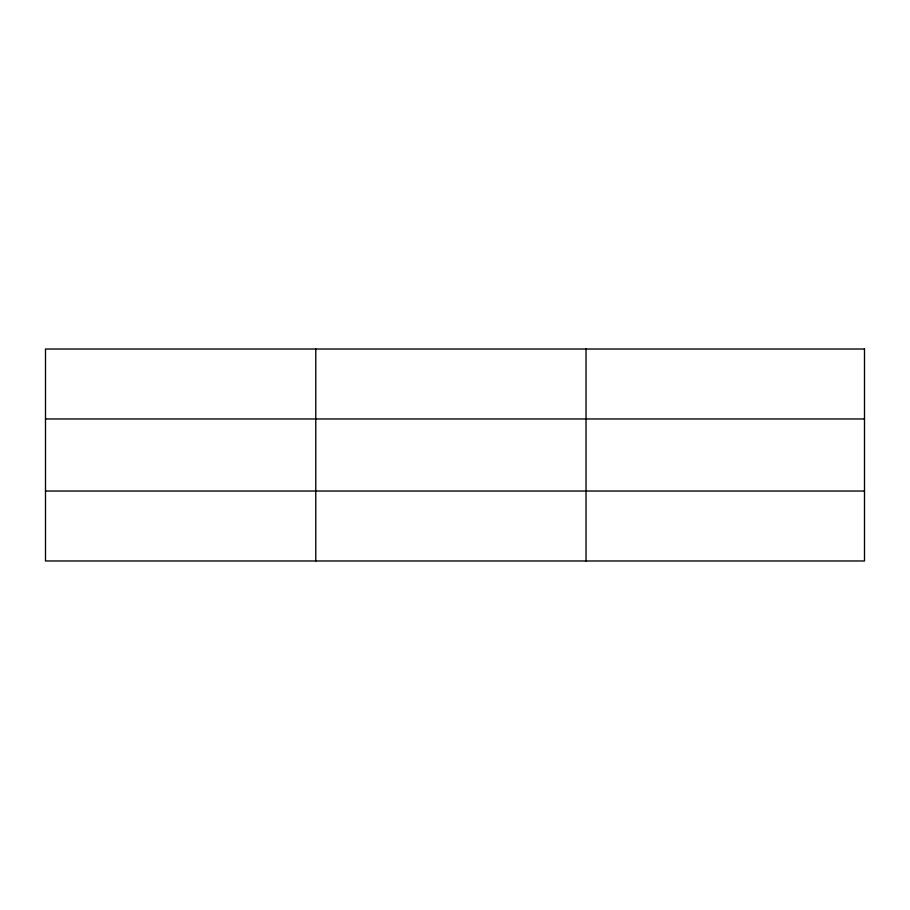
<?xml version="1.0" encoding="UTF-8"?>
<svg xmlns="http://www.w3.org/2000/svg" width="910" height="910" viewBox="0 0 910 910"><rect width="100%" height="100%" fill="white"/><g stroke="black" fill="none" stroke-linecap="round" stroke-linejoin="round"><path stroke-width="1.36" d="M315.77 560.981L315.77 349.019M586.04 560.981L586.04 349.019M45.5 418.964L864.5 418.964M45.5 491.036L864.5 491.036M864.5 349.019L864.5 560.981L45.5 560.981L45.5 349.019L864.5 349.019"/></g></svg>
